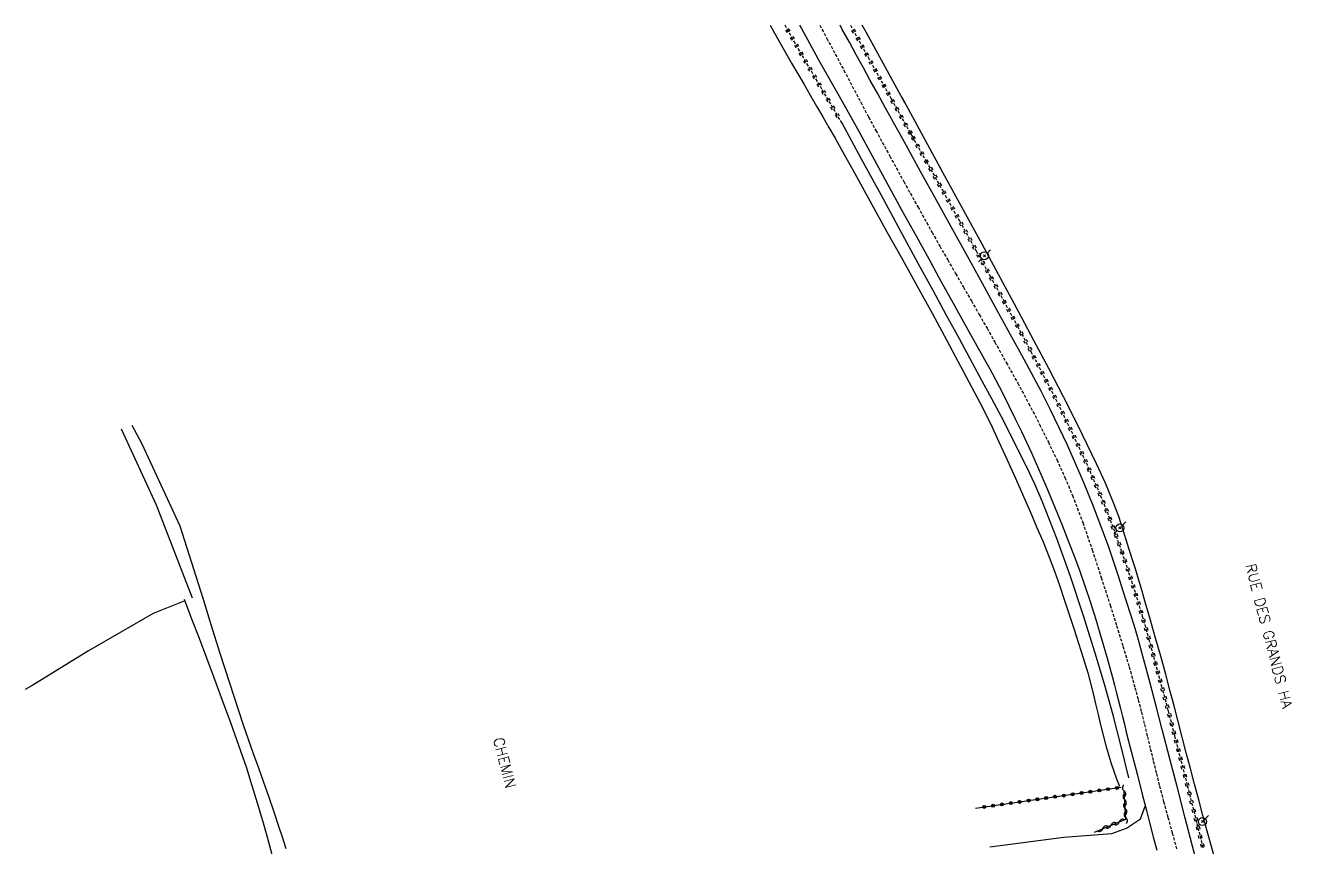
# Model space of a CAD drawing. Header units: millimetres. Extents: x 173000 to 174000, y 134000 to 135000.
# Drawn here: x 173070.8 to 173283.4, y 134861.9 to 135000 of the extents above; entities that cross this region are included whole.
import ezdxf

# ---------------------------------------------------------------- set-up
doc = ezdxf.new("R2010")
doc.units = ezdxf.units.MM
doc.linetypes.add('DASHED', pattern=[0.75, 0.5, -0.25])
doc.layers.get('0').update_dxf_attribs({"linetype": 'CONTINUOUS'})
for name, color, linetype in [('W0001', 6, 'DASHED'), ('W0008', 7, 'CONTINUOUS'), ('W0017', 7, 'CONTINUOUS'), ('W0071', 7, 'CONTINUOUS'), ('W0211', 2, 'CONTINUOUS'), ('W0214', 2, 'CONTINUOUS'), ('W0220', 5, 'DASHED'), ('W0310', 3, 'CONTINUOUS'), ('W0323', 7, 'CONTINUOUS'), ('W0330', 7, 'CONTINUOUS'), ('W0473', 7, 'CONTINUOUS'), ('W0989', 7, 'CONTINUOUS')]:
    doc.layers.add(name, color=color, linetype=linetype)
doc.styles.get("Standard").update_dxf_attribs({"font": 'romans.shx', "width": 0.85})

# ---------------------------------------------------------------- blocks, each defined once
blk = doc.blocks.new('T473')
for p, q in [((-0.166667, 0.166667), (0.166667, -0.166667)), ((-0.166667, -0.166667), (0.166667, 0.166667)), ((0.500001, 0.500001), (1.000002, 1.000002)), ((-1.000002, -1.000002), (-0.500001, -0.500001))]:
    blk.add_line(p, q)
blk.add_ellipse((0, 0), major_axis=(0.471405, 0.471405), ratio=1, start_param=5.4977871438, end_param=11.780972451)
blk = doc.blocks.new('t323o')
at = {"color": 0, "linetype": 'Continuous'}
for radius in [0.25, 0.15]:
    blk.add_circle((0, 0), radius, dxfattribs=at)
blk = doc.blocks.new('t310o')
at = {"color": 0, "linetype": 'Continuous'}
for centre, start, end in [((-0.5, 0.38), 216.8699, 323.1304), ((0.5, -0.37), 36.8699, 143.1303)]:
    blk.add_arc(centre, 0.625, start, end, dxfattribs=at)
blk = doc.blocks.new('t220o')
at = {"color": 0, "linetype": 'Continuous'}
for p, q in [((-0.25, 0.25), (0.25, 0.25)), ((-0.25, -0.25), (0.25, -0.25))]:
    blk.add_line(p, q, dxfattribs=at)

msp = doc.modelspace()

# ---------------------------------------------------------------- linework, layer by layer
at = {"layer": 'W0001'}
msp.add_lwpolyline([(173204.2, 135000), (173205.38, 134997.8), (173208.24, 134992.44), (173211.07, 134987.08), (173212.38, 134984.59), (173213.61, 134982.32), (173215.94, 134978.04), (173218.29, 134973.76), (173220.66, 134969.5), (173223.04, 134965.24), (173224.34, 134962.93), (173225.66, 134960.63), (173226.98, 134958.33), (173228.31, 134956.03), (173229.64, 134953.74), (173230.96, 134951.44), (173232.27, 134949.13), (173233.57, 134946.82), (173235.49, 134943.38), (173237.41, 134939.94), (173239.29, 134936.48), (173241.1, 134932.98), (173242.56, 134930.04), (173243.98, 134927.08), (173245.34, 134924.1), (173246.61, 134921.07), (173248.34, 134916.52), (173249.93, 134911.92), (173251.44, 134907.29), (173252.93, 134902.65), (173254.02, 134899.21), (173255.09, 134895.75), (173256.12, 134892.28), (173257.1, 134888.8), (173257.65, 134886.75), (173258.18, 134884.7), (173258.69, 134882.63), (173259.19, 134880.57), (173259.68, 134878.51), (173260.18, 134876.44), (173260.69, 134874.38), (173261.21, 134872.32), (173261.91, 134869.67), (173262.63, 134867.02), (173263.36, 134864.38), (173264.1, 134861.73)], dxfattribs=at)
at = {"layer": 'W0008'}
for points in [[(173200.79, 135000), (173201.1, 134999.44), (173204.22, 134993.83), (173207.36, 134988.22), (173210.5, 134982.62)], [(173215.67, 134985.29), (173215.21, 134986.12), (173214.76, 134986.94), (173214.3, 134987.77), (173213.85, 134988.59), (173212.67, 134990.73), (173211.5, 134992.88), (173210.32, 134995.03), (173209.15, 134997.17), (173207.97, 134999.32), (173207.6, 135000)], [(173267.32, 134860.08), (173266.77, 134862.21), (173265.5, 134867.1), (173264.23, 134871.99), (173262.96, 134876.87), (173261.68, 134881.76), (173260.66, 134885.67), (173259.64, 134889.58), (173258.61, 134893.48), (173257.52, 134897.38), (173256.95, 134899.29), (173256.36, 134901.2), (173255.75, 134903.1), (173255.14, 134905), (173254.32, 134907.52), (173253.48, 134910.04), (173252.63, 134912.55), (173251.73, 134915.05), (173250.95, 134917.15), (173250.15, 134919.23), (173249.32, 134921.31), (173248.46, 134923.38), (173247.13, 134926.45), (173245.76, 134929.51), (173244.34, 134932.54), (173242.88, 134935.56), (173241.33, 134938.6), (173239.72, 134941.62), (173238.08, 134944.62), (173236.44, 134947.62), (173233.99, 134952.14), (173231.52, 134956.64), (173229.04, 134961.14), (173226.55, 134965.64), (173223.84, 134970.56), (173221.12, 134975.47), (173218.4, 134980.38), (173215.67, 134985.29)], [(173210.5, 134982.62), (173212.98, 134978.1), (173215.45, 134973.57), (173217.93, 134969.05), (173220.42, 134964.52), (173222.47, 134960.8), (173224.52, 134957.07), (173226.58, 134953.35), (173228.64, 134949.62), (173229.27, 134948.47), (173229.92, 134947.33), (173230.56, 134946.18), (173231.21, 134945.03), (173231.85, 134943.89), (173232.49, 134942.74), (173233.12, 134941.58), (173233.73, 134940.42), (173234.85, 134938.28), (173235.93, 134936.12), (173237, 134933.96), (173238.05, 134931.79), (173238.88, 134930.02), (173239.71, 134928.24), (173240.51, 134926.46), (173241.3, 134924.66), (173242.52, 134921.81), (173243.71, 134918.95), (173244.88, 134916.08), (173246.01, 134913.2), (173246.93, 134910.77), (173247.82, 134908.34), (173248.68, 134905.9), (173249.51, 134903.44), (173250.52, 134900.23), (173251.48, 134897), (173252.41, 134893.76), (173253.31, 134890.52), (173253.66, 134889.21), (173254, 134887.9), (173254.34, 134886.59), (173254.67, 134885.28), (173254.99, 134883.97), (173255.32, 134882.66), (173255.64, 134881.34), (173255.98, 134880.03), (173256.74, 134877.07), (173257.5, 134874.1), (173258.26, 134871.14), (173259.02, 134868.18), (173259.6, 134865.96), (173260.17, 134863.74), (173260.75, 134861.51)]]:
    msp.add_lwpolyline(points, dxfattribs=at)
at = {"layer": 'W0017'}
msp.add_lwpolyline([(173232.71, 134862.09), (173245.18, 134863.68), (173253.23, 134864.34), (173255.7, 134865.19), (173258.02, 134866.8), (173258.83, 134868.92)], dxfattribs=at)
at = {"layer": 'W0071'}
for points in [[(173112.33, 134860.53), (173111.5, 134863.49), (173110.66, 134866.45), (173109.8, 134869.4), (173108.91, 134872.34), (173107.97, 134875.27), (173106.68, 134879.09), (173105.31, 134882.89), (173103.91, 134886.67), (173102.51, 134890.45), (173101.28, 134893.74), (173100.04, 134897.03), (173098.79, 134900.31), (173097.52, 134903.59)], [(173100.51, 134904.24), (173101.97, 134899.41), (173103.48, 134894.58), (173105.01, 134889.77), (173106.58, 134884.97), (173107.4, 134882.56), (173108.23, 134880.15), (173109.08, 134877.75), (173109.93, 134875.36), (173110.78, 134872.96), (173111.63, 134870.56), (173112.46, 134868.15), (173113.27, 134865.74), (173113.92, 134863.77), (173114.55, 134861.8)]]:
    msp.add_lwpolyline(points, dxfattribs=at)
at = {"layer": 'W0211'}
for points in [[(173195.83, 135000), (173196.52, 134998.8), (173199.46, 134993.67), (173200.5, 134991.86), (173201.54, 134990.06), (173202.58, 134988.25), (173203.63, 134986.45), (173204.68, 134984.65), (173205.72, 134982.85), (173206.75, 134981.04), (173207.78, 134979.23), (173209.72, 134975.76), (173211.64, 134972.28), (173213.56, 134968.8), (173215.47, 134965.32), (173218, 134960.77), (173220.52, 134956.22), (173223.04, 134951.67), (173225.52, 134947.11), (173227.38, 134943.63), (173229.23, 134940.15), (173231.05, 134936.65), (173232.86, 134933.15)], [(173218.49, 134986.97), (173215.22, 134992.9), (173211.96, 134998.83), (173211.31, 135000)], [(173270.68, 134859.5), (173269.95, 134862.12), (173269.23, 134864.73), (173268.51, 134867.35), (173267.8, 134869.96), (173267.1, 134872.6), (173266.41, 134875.23), (173265.72, 134877.87), (173265.04, 134880.5), (173264.35, 134883.14), (173263.66, 134885.77), (173262.97, 134888.4), (173262.26, 134891.03), (173261.42, 134894.07), (173260.57, 134897.09), (173259.71, 134900.12), (173258.83, 134903.14), (173258.29, 134905), (173257.73, 134906.87), (173257.17, 134908.73), (173256.59, 134910.58), (173255.86, 134912.9), (173255.14, 134915.22), (173254.37, 134917.53), (173253.52, 134919.81), (173252.14, 134923.13), (173250.64, 134926.4), (173249.08, 134929.64), (173247.5, 134932.87), (173245.11, 134937.65), (173242.64, 134942.39), (173240.14, 134947.11), (173237.63, 134951.82), (173234.55, 134957.56), (173231.43, 134963.27), (173228.31, 134968.98), (173225.18, 134974.69), (173223.39, 134977.99), (173221.59, 134981.28), (173219.8, 134984.57), (173218, 134987.86)], [(173232.86, 134933.15), (173234.26, 134930.09), (173235.65, 134927.03), (173237.02, 134923.96), (173238.37, 134920.88), (173239.48, 134918.35), (173240.59, 134915.82), (173241.67, 134913.28), (173242.7, 134910.71), (173243.58, 134908.36), (173244.41, 134905.99), (173245.21, 134903.61), (173246.01, 134901.23), (173246.83, 134898.76), (173247.64, 134896.28), (173248.42, 134893.79), (173249.16, 134891.28), (173249.64, 134889.55), (173250.08, 134887.81), (173250.5, 134886.07), (173250.92, 134884.32), (173251.33, 134882.57), (173251.76, 134880.83), (173252.22, 134879.09), (173252.72, 134877.36), (173253.12, 134876.07), (173253.55, 134874.78), (173254, 134873.5), (173254.48, 134872.24)]]:
    msp.add_lwpolyline(points, dxfattribs=at)
at = {"layer": 'W0214'}
msp.add_lwpolyline([(173256.05, 134873.69), (173254.79, 134878.95), (173253.43, 134884.19), (173251.97, 134889.41), (173250.42, 134894.6), (173248.39, 134901.04), (173246.27, 134907.46), (173244, 134913.83), (173241.53, 134920.12), (173240.31, 134922.94), (173239, 134925.71), (173237.63, 134928.46), (173236.25, 134931.2), (173234.68, 134934.25), (173233.07, 134937.27), (173231.45, 134940.28), (173229.82, 134943.3), (173227.63, 134947.35), (173225.43, 134951.41), (173223.22, 134955.46), (173221.01, 134959.51), (173217.74, 134965.52), (173214.47, 134971.54), (173211.2, 134977.55), (173207.93, 134983.57)], dxfattribs=at)
at = {"layer": 'W0220'}
for points in [[(173207.93, 134983.57), (173204.54, 134989.28), (173201.2, 134995.01), (173198.35, 135000)], [(173209.35, 135000), (173212.31, 134994.64), (173216.18, 134987.66), (173220.06, 134980.68)], [(173219.28, 134982.09), (173222.08, 134977.12), (173224.88, 134972.14), (173227.65, 134967.15), (173230.42, 134962.15), (173232.75, 134957.94), (173235.07, 134953.72), (173237.37, 134949.5), (173239.63, 134945.25), (173241.36, 134941.94), (173243.08, 134938.63), (173244.75, 134935.3), (173246.38, 134931.94), (173247.96, 134928.58), (173249.51, 134925.2), (173251, 134921.79), (173252.41, 134918.34), (173253.69, 134914.97), (173254.9, 134911.57), (173256.04, 134908.15), (173257.14, 134904.72), (173258.32, 134900.83), (173259.43, 134896.92), (173260.49, 134893), (173261.55, 134889.08), (173262.66, 134884.9), (173263.75, 134880.72), (173264.82, 134876.53), (173265.89, 134872.35), (173266.43, 134870.22), (173266.96, 134868.1), (173267.49, 134865.97), (173268.02, 134863.85), (173268.54, 134861.72)]]:
    msp.add_lwpolyline(points, dxfattribs=at)
at = {"layer": 'W0310'}
msp.add_lwpolyline([(173250.29, 134864.56), (173255.58, 134866.7), (173255.28, 134871.48)], dxfattribs=at)
at = {"layer": 'W0323'}
msp.add_lwpolyline([(173230.32, 134868.57), (173254.79, 134872.07)], dxfattribs=at)
at = {"layer": 'W0330'}
for points in [[(173086.9, 134932.25), (173092.79, 134919.51), (173098.81, 134903.9)], [(173101.04, 134902.55), (173096.8, 134915.89), (173090.43, 134929.68), (173088.76, 134932.82)], [(173097.59, 134903.39), (173092.26, 134901.28), (173081.4, 134894.98), (173072.07, 134889.22), (173070.81, 134888.5)]]:
    msp.add_lwpolyline(points, dxfattribs=at)

# ---------------------------------------------------------------- block references
at = {"layer": 'W0220'}
for p, rotation in [((173198.85, 134999.11), 119.7876276249906), ((173199.6, 134997.81), 119.7876276249906), ((173209.87, 134999.05), 298.8854317729568), ((173210.6, 134997.74), 298.8854317729568), ((173200.34, 134996.51), 119.7876276249906), ((173211.32, 134996.42), 298.8854317729568), ((173201.09, 134995.21), 119.7876276249906), ((173201.84, 134993.91), 120.2359066004493), ((173212.05, 134995.11), 298.8854317729568), ((173212.77, 134993.8), 298.9947762714227), ((173202.6, 134992.62), 120.2359066004493), ((173203.35, 134991.32), 120.2359066004493), ((173213.5, 134992.48), 298.9947762714227), ((173204.11, 134990.02), 120.2359066004493), ((173214.23, 134991.17), 298.9947762714227), ((173214.96, 134989.86), 298.9947762714227), ((173204.87, 134988.73), 120.6841809601913), ((173205.63, 134987.44), 120.6841809601913), ((173215.68, 134988.55), 298.9947762714227), ((173216.41, 134987.24), 299.1041228427635), ((173206.4, 134986.15), 120.6841809601913), ((173217.14, 134985.93), 299.1041228427635), ((173207.17, 134984.86), 120.6841809601913), ((173217.87, 134984.62), 299.1041228427635), ((173218.6, 134983.31), 299.1041228427635), ((173219.33, 134981.99), 299.1041228427635), ((173219.85, 134981.07), 299.4143012646086), ((173220.59, 134979.77), 299.4143012646086), ((173221.33, 134978.46), 299.4143012646086), ((173222.06, 134977.15), 299.4143012646086), ((173222.8, 134975.85), 299.2644766357037), ((173223.53, 134974.54), 299.2644766357037), ((173224.26, 134973.23), 299.2644766357037), ((173225, 134971.92), 299.1146530210839), ((173225.73, 134970.61), 299.1146530210839), ((173226.46, 134969.3), 299.1146530210839), ((173227.19, 134967.99), 299.1146530210839), ((173227.91, 134966.68), 298.9648304210579), ((173228.64, 134965.36), 298.9648304210579), ((173229.37, 134964.05), 298.9648304210579), ((173230.09, 134962.74), 298.9648304210579), ((173230.82, 134961.43), 298.9061754836105), ((173231.54, 134960.11), 298.9061754836105), ((173232.27, 134958.8), 298.9061754836105), ((173232.99, 134957.49), 298.845511749862), ((173233.72, 134956.17), 298.845511749862), ((173234.44, 134954.86), 298.845511749862), ((173235.16, 134953.55), 298.5599355487839), ((173235.88, 134952.23), 298.5599355487839), ((173236.6, 134950.91), 298.5599355487839), ((173237.32, 134949.59), 298.5599355487839), ((173238.02, 134948.27), 298.0494725239994), ((173238.73, 134946.95), 298.0494725239994), ((173239.43, 134945.62), 298.0494725239994), ((173240.13, 134944.29), 297.6488249943353), ((173240.83, 134942.97), 297.6488249943353), ((173241.52, 134941.64), 297.336868722436), ((173242.21, 134940.3), 297.336868722436), ((173242.9, 134938.97), 297.336868722436), ((173243.58, 134937.63), 296.7491151758162), ((173244.25, 134936.29), 296.7491151758162), ((173244.92, 134934.95), 295.8856437012673), ((173245.58, 134933.6), 295.8856437012673), ((173246.23, 134932.25), 295.8856437012673), ((173246.87, 134930.9), 295.1628013819413), ((173247.51, 134929.54), 295.1628013819413), ((173248.15, 134928.18), 294.5485648086554), ((173248.77, 134926.82), 294.5485648086554), ((173249.39, 134925.45), 294.5485648086554), ((173250, 134924.08), 293.581538893938), ((173250.6, 134922.7), 293.581538893938), ((173251.19, 134921.32), 292.2619371681303), ((173251.75, 134919.94), 292.2619371681303), ((173252.32, 134918.55), 292.2619371681303), ((173252.86, 134917.15), 290.8311373249288), ((173253.39, 134915.75), 290.8311373249288), ((173253.91, 134914.34), 289.5455987802773), ((173254.42, 134912.93), 289.5455987802773), ((173254.92, 134911.51), 288.5267843732885), ((173255.39, 134910.09), 288.5267843732885), ((173255.87, 134908.67), 288.5267843732885), ((173256.33, 134907.24), 287.7748228443701), ((173256.79, 134905.81), 287.7748228443701), ((173257.24, 134904.38), 286.8381405753775), ((173257.68, 134902.95), 286.8381405753775), ((173258.11, 134901.51), 286.8381405753775), ((173258.53, 134900.07), 285.7973198108768), ((173258.94, 134898.63), 285.7973198108768), ((173259.35, 134897.18), 285.7973198108768), ((173259.75, 134895.74), 285.2180272719314), ((173260.14, 134894.29), 285.2180272719314), ((173260.53, 134892.84), 285.1004820864889), ((173260.93, 134891.39), 285.1004820864889), ((173261.32, 134889.95), 285.1004820864889), ((173261.71, 134888.5), 284.9292832538497), ((173262.09, 134887.05), 284.9292832538497), ((173262.48, 134885.6), 284.9292832538497), ((173262.86, 134884.15), 284.5721395386292), ((173263.24, 134882.7), 284.5721395386292), ((173263.61, 134881.24), 284.5721395386292), ((173263.99, 134879.79), 284.35766089298), ((173264.36, 134878.34), 284.35766089298), ((173264.73, 134876.89), 284.35766089298), ((173265.1, 134875.43), 284.2858550683044), ((173265.47, 134873.98), 284.2858550683044), ((173265.84, 134872.53), 284.2858550683044), ((173266.21, 134871.07), 284.212560874454), ((173266.58, 134869.62), 284.0916187721418), ((173266.94, 134868.16), 284.0916187721418), ((173267.31, 134866.71), 284.0019202011659), ((173267.67, 134865.25), 283.9434653151014), ((173268.03, 134863.8), 283.9236488471959), ((173268.39, 134862.34), 283.9236488471959)]:
    msp.add_blockref('t220o', p, dxfattribs=dict(at, rotation=rotation))
at = {"layer": 'W0310'}
for p, rotation in [((173255.28, 134871.48), 93.56812388558082), ((173255.38, 134869.98), 93.56812388558082), ((173255.47, 134868.48), 93.56812388558082), ((173253.07, 134865.69), 21.98952029928025), ((173254.46, 134866.25), 21.98952029928025), ((173255.56, 134866.99), 93.56812388558082), ((173251.68, 134865.12), 21.98952029928025)]:
    msp.add_blockref('t310o', p, dxfattribs=dict(at, rotation=rotation))
at = {"layer": 'W0323', "rotation": 8.15346721521207}
for p in [(173242.19, 134870.27), (173243.68, 134870.48), (173245.16, 134870.69), (173246.65, 134870.91), (173248.13, 134871.12), (173249.62, 134871.33), (173251.1, 134871.54), (173252.59, 134871.76), (173254.07, 134871.97), (173231.8, 134868.78), (173233.29, 134868.99), (173234.77, 134869.2), (173236.26, 134869.42), (173237.74, 134869.63), (173239.23, 134869.84), (173240.71, 134870.05)]:
    msp.add_blockref('t323o', p, dxfattribs=at)
at = {"layer": 'W0473'}
for p in [(173231.83, 134961.31), (173254.56, 134915.62), (173268.42, 134866.32)]:
    msp.add_blockref('T473', p, dxfattribs=at)

# ---------------------------------------------------------------- texts
at = {"layer": 'W0989'}
for s, p in [('RUE DES GRANDS HA', (173275.64, 134909.36)), ('CHEMIN', (173149.35, 134880.18))]:
    msp.add_text(s, height=1.75, rotation=284.4703, dxfattribs=at).set_placement(p)

doc.saveas('drawing.dxf')
